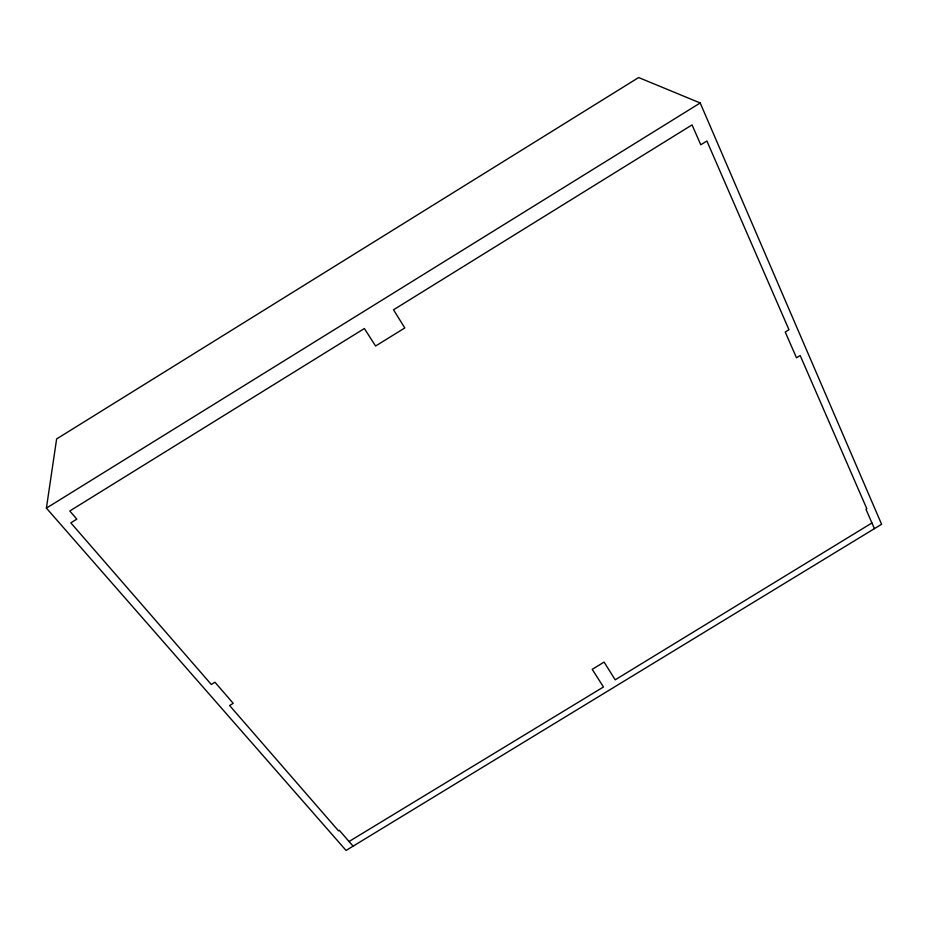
<?xml version="1.0" encoding="UTF-8"?>
<svg xmlns="http://www.w3.org/2000/svg" width="928" height="928" viewBox="0 0 928 928"><rect width="100%" height="100%" fill="white"/><g stroke="black" fill="none" stroke-linecap="round" stroke-linejoin="round"><path stroke-width="1.39" d="M46.4 508.126L56.631 438.932L638.638 77.546L700.211 102.973L881.6 524.274L346.063 850.454L46.4 508.126L700.211 102.973M349.056 841.51L603.467 686.975L592.215 669.332L604.082 662.093L615.206 679.818L871.937 522.963M353.104 846.174L339.346 830.328L338.511 830.838L229.61 705.535L233.218 703.32L214.96 682.231L211.306 684.481L70.83 522.847L76.827 519.135L69.774 510.98L364.368 328.524L375.596 346.016L404.805 327.944L393.507 309.801L692.056 124.897L700.768 144.78L706.892 140.998L788.974 329.742L785.239 332.038L796.491 357.79L800.191 355.528L866.845 508.788L865.986 509.31L874.408 528.658"/></g></svg>
